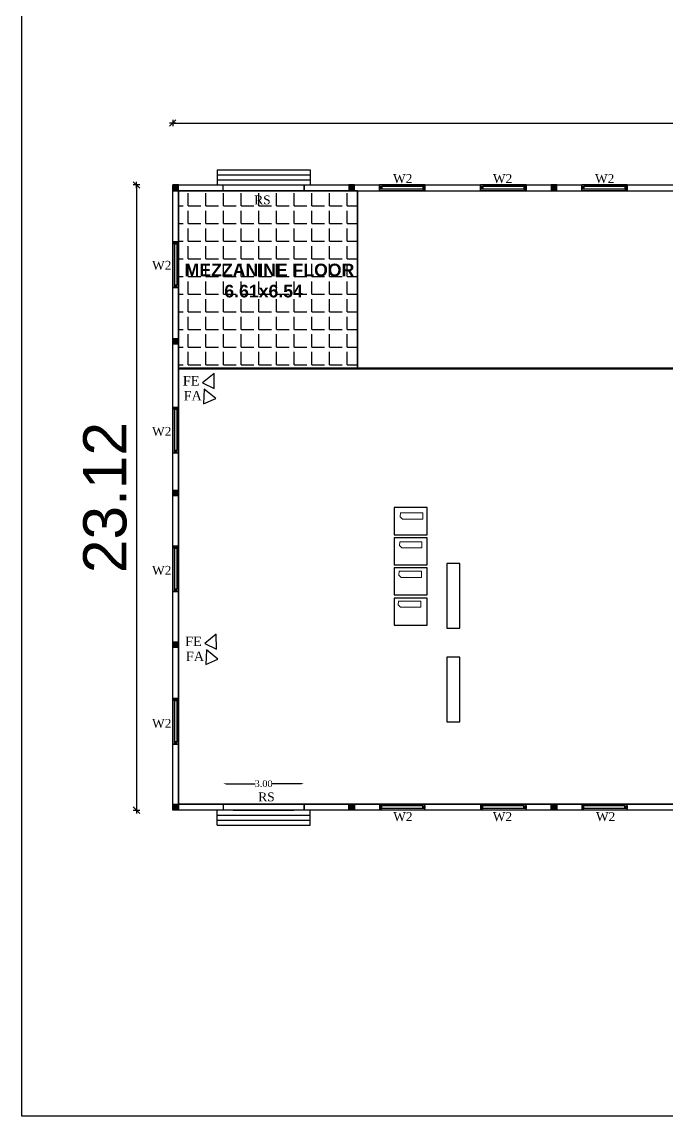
# Model space of a CAD drawing. Header units: metres. Extents: x 1422408 to 2565053, y 3723 to 80428.
# Drawn here: x 2267801.57 to 2267825.42, y 4169.5 to 4209.97 of the extents above; entities that cross this region are included whole.
import ezdxf

# ---------------------------------------------------------------- set-up
doc = ezdxf.new("R2010")
doc.units = ezdxf.units.M
doc.header["$LTSCALE"] = 3.5
doc.header["$MEASUREMENT"] = 0
doc.layers.get('0').update_dxf_attribs({"linetype": 'CONTINUOUS'})
doc.layers.get('DEFPOINTS').update_dxf_attribs({"linetype": 'CONTINUOUS'})
for name, color, linetype in [('BLK_3_FLR_0_URINAL', 235, 'CONTINUOUS'), ('BLK_4_FLR_0_AC_ROOM_1', 117, 'CONTINUOUS'), ('BLK_4_FLR_0_EXIT_WIDTH_DOOR', 2, 'CONTINUOUS'), ('BLK_4_FLR_0_WATER_CLOSET', 213, 'CONTINUOUS'), ('BLK_4_FLR_1_BLT_UP_AREA_MEZ_1', 1, 'CONTINUOUS'), ('WORKSHOP_AREA', 10, 'CONTINUOUS')]:
    doc.layers.add(name, color=color, linetype=linetype)
doc.layers.add('BLK_4_FLR_0_BLT_UP_AREA', color=1, linetype='CONTINUOUS', plot=False)
doc.layers.add('BLK_4_FLR_0_WASH', color=243, linetype='CONTINUOUS', lineweight=5)
doc.styles.add('ANAND', font='times.ttf')
doc.styles.add('SIKKIM-ARE', font='arialbd.ttf')
doc.styles.add('style1', font='arial.ttf', dxfattribs={"height": 0.28})
doc.styles.add('style1jaya', font='times.ttf')
doc.dimstyles.new('STANDARD$0', dxfattribs={"dimtxt": 0.25, "dimasz": 0.1, "dimexe": 2, "dimexo": 2, "dimgap": 0, "dimtad": 0, "dimzin": 0, "dimdsep": 46, "dimtxsty": 'ANAND', "dimcen": 0.0625, "dimdle": 2.5, "dimse1": 1, "dimse2": 1, "dimclrd": 2, "dimclre": 9, "dimadec": 0, "dimazin": 0, "dimtfac": 1, "dimtix": 1, "dimtofl": 0, "dimtmove": 2, "dimatfit": 3, "dimldrblk": 'OBLIQUE', "dimfxl": 0, "dimtolj": 1, "dimtzin": 0, "dimarcsym": 0})

# ---------------------------------------------------------------- blocks, each defined once
blk = doc.blocks.new('ER')
for p, q in [((-3, -3), (3, 3)), ((-3, 0), (3, 0)), ((0, -3), (0, 3))]:
    blk.add_line(p, q)
blk = doc.blocks.new('*D591')
at = {"layer": 'BLK_4_FLR_0_EXIT_WIDTH_DOOR', "color": 2, "linetype": 'Continuous', "lineweight": -2, "ltscale": 400}
for p, q in [((2267809.108, 4181.798), (2267810.199, 4181.798)), ((2267811.907, 4181.798), (2267810.817, 4181.798))]:
    blk.add_line(p, q, dxfattribs=at)
at = {"layer": 'BLK_4_FLR_0_EXIT_WIDTH_DOOR', "color": 2, "ltscale": 400}
for points in [[(2267809.108, 4181.814), (2267809.108, 4181.781), (2267809.008, 4181.798)], [(2267811.907, 4181.814), (2267811.907, 4181.781), (2267812.007, 4181.798)]]:
    blk.add_solid(points, dxfattribs=at)
at = {"layer": 'DEFPOINTS', "color": 0, "ltscale": 400}
for p in [(2267812.007, 4181.798), (2267809.008, 4181.035), (2267812.007, 4181.035)]:
    blk.add_point(p, dxfattribs=at)
at = {"layer": 'BLK_4_FLR_0_EXIT_WIDTH_DOOR', "color": 0, "ltscale": 400, "insert": (2267810.508, 4181.798), "char_height": 0.25, "attachment_point": 5, "style": 'ANAND'}
blk.add_mtext('\\A1;3.00', dxfattribs=at)
blk = doc.blocks.new('_Oblique')
at = {"color": 0, "linetype": 'ByBlock', "lineweight": -2}
blk.add_line((-0.5, -0.5), (0.5, 0.5), dxfattribs=at)

msp = doc.modelspace()

# ---------------------------------------------------------------- hatches: boundary and pattern name
at = {"ltscale": 0.5}
h = msp.add_hatch(color=256, dxfattribs=at)
h.dxf.hatch_style = 1
h.paths.add_polyline_path([(2267807.36149, 4203.94147), (2267807.14655, 4203.94147), (2267807.14655, 4203.72653), (2267807.36149, 4203.72653)])
h = msp.add_hatch(color=256, dxfattribs=at)
h.dxf.hatch_style = 1
h.paths.add_polyline_path([(2267813.86882, 4203.94147), (2267813.65388, 4203.94147), (2267813.65388, 4203.72653), (2267813.86882, 4203.72653)])
h = msp.add_hatch(color=256, dxfattribs=at)
h.dxf.hatch_style = 1
h.paths.add_polyline_path([(2267821.3449, 4203.94162), (2267821.12996, 4203.94162), (2267821.12996, 4203.72669), (2267821.3449, 4203.72669)])
h = msp.add_hatch(color=256, dxfattribs=at)
h.dxf.hatch_style = 1
h.paths.add_polyline_path([(2267807.14655, 4198.26377), (2267807.36149, 4198.26377), (2267807.36149, 4198.04883), (2267807.14655, 4198.04883)])
h = msp.add_hatch(color=256, dxfattribs=at)
h.dxf.hatch_style = 1
h.paths.add_polyline_path([(2267807.14655, 4192.65671), (2267807.36149, 4192.65671), (2267807.36149, 4192.44177), (2267807.14655, 4192.44177)])
h = msp.add_hatch(color=256, dxfattribs=at)
h.dxf.hatch_style = 1
h.paths.add_polyline_path([(2267807.14655, 4187.04965), (2267807.36149, 4187.04965), (2267807.36149, 4186.83471), (2267807.14655, 4186.83471)])
h = msp.add_hatch(color=256, dxfattribs=at)
h.dxf.hatch_style = 1
h.paths.add_polyline_path([(2267807.36149, 4180.82044), (2267807.14655, 4180.82044), (2267807.14655, 4181.03537), (2267807.36149, 4181.03537)])
h = msp.add_hatch(color=256, dxfattribs=at)
h.dxf.hatch_style = 1
h.paths.add_polyline_path([(2267813.86882, 4180.82044), (2267813.65388, 4180.82044), (2267813.65388, 4181.03537), (2267813.86882, 4181.03537)])
h = msp.add_hatch(color=256, dxfattribs=at)
h.dxf.hatch_style = 1
h.paths.add_polyline_path([(2267821.3449, 4180.82028), (2267821.12996, 4180.82028), (2267821.12996, 4181.03522), (2267821.3449, 4181.03522)])

# ---------------------------------------------------------------- linework, layer by layer
at = {"ltscale": 0.05}
for p, q in [((2267807.18655, 4206.23138), (2267857.71421, 4206.23138)), ((2267805.80748, 4203.90147), (2267805.80748, 4180.86044))]:
    msp.add_line(p, q, dxfattribs=at)
for p, q in [((2267808.79305, 4204.50227), (2267808.79305, 4203.94156)), ((2267808.79305, 4204.50227), (2267812.22232, 4204.50227)), ((2267812.22232, 4204.50227), (2267812.22232, 4203.94156)), ((2267808.79305, 4204.31537), (2267812.22232, 4204.31537)), ((2267808.79305, 4204.12846), (2267812.22232, 4204.12846)), ((2267807.14655, 4180.82044), (2267807.14655, 4203.94147)), ((2267807.14655, 4203.94147), (2267830.12931, 4203.94147)), ((2267807.36149, 4203.72653), (2267857.54161, 4203.72653)), ((2267807.36149, 4181.03537), (2267807.36149, 4203.72653)), ((2267809.00799, 4203.72653), (2267809.00799, 4203.94147)), ((2267812.00738, 4203.72653), (2267812.00738, 4203.94147)), ((2267813.97162, 4203.72653), (2267813.97162, 4197.18496)), ((2267814.78931, 4203.72653), (2267814.78931, 4203.94147)), ((2267816.3879, 4203.88057), (2267814.87283, 4203.88057)), ((2267816.3879, 4203.78743), (2267814.87283, 4203.78743)), ((2267816.46931, 4203.94147), (2267816.46931, 4203.72653)), ((2267818.52735, 4203.72653), (2267818.52735, 4203.94147)), ((2267820.12594, 4203.88057), (2267818.61088, 4203.88057)), ((2267820.12594, 4203.78743), (2267818.61088, 4203.78743)), ((2267820.20735, 4203.94147), (2267820.20735, 4203.72653)), ((2267822.26539, 4203.72653), (2267822.26539, 4203.94147)), ((2267823.86398, 4203.88057), (2267822.34892, 4203.88057)), ((2267823.86398, 4203.78743), (2267822.34892, 4203.78743)), ((2267823.94539, 4203.94147), (2267823.94539, 4203.72653)), ((2267807.36149, 4201.83616), (2267807.14655, 4201.83616)), ((2267807.20745, 4201.75264), (2267807.20745, 4200.23757)), ((2267807.30059, 4201.75264), (2267807.30059, 4200.23757)), ((2267807.14655, 4200.15616), (2267807.36149, 4200.15616)), ((2267807.36149, 4197.18496), (2267857.54161, 4197.18496)), ((2267807.36149, 4197.14758), (2267857.54161, 4197.14758)), ((2267807.36149, 4195.71794), (2267807.14655, 4195.71794)), ((2267807.20745, 4195.63442), (2267807.20745, 4194.11935)), ((2267807.30059, 4195.63442), (2267807.30059, 4194.11935)), ((2267807.14655, 4194.03794), (2267807.36149, 4194.03794)), ((2267807.36149, 4190.58668), (2267807.14655, 4190.58668)), ((2267807.20745, 4190.50315), (2267807.20745, 4188.98808)), ((2267807.30059, 4190.50315), (2267807.30059, 4188.98808)), ((2267807.14655, 4188.90668), (2267807.36149, 4188.90668)), ((2267807.36149, 4184.94425), (2267807.14655, 4184.94425)), ((2267807.20745, 4184.86073), (2267807.20745, 4183.34566)), ((2267807.30059, 4184.86073), (2267807.30059, 4183.34566)), ((2267807.14655, 4183.26425), (2267807.36149, 4183.26425)), ((2267857.54161, 4181.03537), (2267807.36149, 4181.03537)), ((2267809.00799, 4181.03537), (2267809.00799, 4180.82044)), ((2267812.00738, 4181.03537), (2267812.00738, 4180.82044)), ((2267814.78931, 4181.03537), (2267814.78931, 4180.82044)), ((2267816.46931, 4180.82044), (2267816.46931, 4181.03537)), ((2267818.52735, 4181.03537), (2267818.52735, 4180.82044)), ((2267820.20735, 4180.82044), (2267820.20735, 4181.03537)), ((2267822.26539, 4181.03537), (2267822.26539, 4180.82044)), ((2267823.94539, 4180.82044), (2267823.94539, 4181.03537)), ((2267830.12931, 4180.82044), (2267807.14655, 4180.82044)), ((2267808.79305, 4180.25964), (2267808.79305, 4180.82034)), ((2267808.79305, 4180.63344), (2267812.22232, 4180.63344)), ((2267812.22232, 4180.25964), (2267812.22232, 4180.82034)), ((2267816.3879, 4180.97447), (2267814.87283, 4180.97447)), ((2267816.3879, 4180.88133), (2267814.87283, 4180.88133)), ((2267820.12594, 4180.97447), (2267818.61088, 4180.97447)), ((2267820.12594, 4180.88133), (2267818.61088, 4180.88133)), ((2267823.86398, 4180.97447), (2267822.34892, 4180.97447)), ((2267823.86398, 4180.88133), (2267822.34892, 4180.88133)), ((2267808.79305, 4180.44654), (2267812.22232, 4180.44654)), ((2267808.79305, 4180.25964), (2267812.22232, 4180.25964))]:
    msp.add_line(p, q)
at = {"ltscale": 0.5}
for p, q in [((2267809.00799, 4203.72653), (2267809.00799, 4203.94147)), ((2267809.38627, 4203.94147), (2267811.6291, 4203.94147)), ((2267811.6291, 4203.72653), (2267809.38627, 4203.72653)), ((2267812.00738, 4203.94147), (2267812.00738, 4203.72653)), ((2267809.00799, 4181.03537), (2267809.00799, 4180.82044)), ((2267811.6291, 4181.03537), (2267809.38627, 4181.03537)), ((2267812.00738, 4180.82044), (2267812.00738, 4181.03537)), ((2267809.38627, 4180.82044), (2267811.6291, 4180.82044))]:
    msp.add_line(p, q, dxfattribs=at)
at = {"linetype": 'Continuous'}
for p, q in [((2267807.71539, 4203.16597), (2267807.71539, 4203.6407)), ((2267808.36815, 4203.16597), (2267808.36815, 4203.6407)), ((2267809.02091, 4203.16597), (2267809.02091, 4203.6407)), ((2267809.67366, 4203.16597), (2267809.67366, 4203.6407)), ((2267810.32642, 4203.16597), (2267810.32642, 4203.6407)), ((2267810.97917, 4203.16597), (2267810.97917, 4203.6407)), ((2267811.63193, 4203.16597), (2267811.63193, 4203.6407)), ((2267812.28468, 4203.16597), (2267812.28468, 4203.6407)), ((2267812.93744, 4203.16597), (2267812.93744, 4203.6407)), ((2267813.59019, 4203.16597), (2267813.59019, 4203.6407)), ((2267807.36149, 4203.16597), (2267807.53737, 4203.16597)), ((2267807.71539, 4203.16597), (2267808.19013, 4203.16597)), ((2267807.71539, 4202.51322), (2267807.71539, 4202.98795)), ((2267808.36815, 4203.16597), (2267808.84288, 4203.16597)), ((2267808.36815, 4202.51322), (2267808.36815, 4202.98795)), ((2267809.02091, 4203.16597), (2267809.49564, 4203.16597)), ((2267809.02091, 4202.51322), (2267809.02091, 4202.98795)), ((2267809.67366, 4203.16597), (2267810.14839, 4203.16597)), ((2267809.67366, 4202.51322), (2267809.67366, 4202.98795)), ((2267810.32642, 4203.16597), (2267810.80115, 4203.16597)), ((2267810.32642, 4202.51322), (2267810.32642, 4202.98795)), ((2267810.97917, 4203.16597), (2267811.4539, 4203.16597)), ((2267810.97917, 4202.51322), (2267810.97917, 4202.98795)), ((2267811.63193, 4203.16597), (2267812.10666, 4203.16597)), ((2267811.63193, 4202.51322), (2267811.63193, 4202.98795)), ((2267812.28468, 4203.16597), (2267812.75941, 4203.16597)), ((2267812.28468, 4202.51322), (2267812.28468, 4202.98795)), ((2267812.93744, 4203.16597), (2267813.41217, 4203.16597)), ((2267812.93744, 4202.51322), (2267812.93744, 4202.98795)), ((2267813.59019, 4203.16597), (2267813.97162, 4203.16597)), ((2267813.59019, 4202.51322), (2267813.59019, 4202.98795)), ((2267807.36149, 4202.51322), (2267807.53737, 4202.51322)), ((2267807.71539, 4202.51322), (2267808.19013, 4202.51322)), ((2267808.36815, 4202.51322), (2267808.84288, 4202.51322)), ((2267809.02091, 4202.51322), (2267809.49564, 4202.51322)), ((2267809.67366, 4202.51322), (2267810.14839, 4202.51322)), ((2267810.32642, 4202.51322), (2267810.80115, 4202.51322)), ((2267810.97917, 4202.51322), (2267811.4539, 4202.51322)), ((2267811.63193, 4202.51322), (2267812.10666, 4202.51322)), ((2267812.28468, 4202.51322), (2267812.75941, 4202.51322)), ((2267812.93744, 4202.51322), (2267813.41217, 4202.51322)), ((2267813.59019, 4202.51322), (2267813.97162, 4202.51322)), ((2267807.71539, 4201.86046), (2267807.71539, 4202.33519)), ((2267808.36815, 4201.86046), (2267808.36815, 4202.33519)), ((2267809.02091, 4201.86046), (2267809.02091, 4202.33519)), ((2267809.67366, 4201.86046), (2267809.67366, 4202.33519)), ((2267810.32642, 4201.86046), (2267810.32642, 4202.33519)), ((2267810.97917, 4201.86046), (2267810.97917, 4202.33519)), ((2267811.63193, 4201.86046), (2267811.63193, 4202.33519)), ((2267812.28468, 4201.86046), (2267812.28468, 4202.33519)), ((2267812.93744, 4201.86046), (2267812.93744, 4202.33519)), ((2267813.59019, 4201.86046), (2267813.59019, 4202.33519)), ((2267807.36149, 4201.86046), (2267807.53737, 4201.86046)), ((2267807.71539, 4201.86046), (2267808.19013, 4201.86046)), ((2267807.71539, 4201.20771), (2267807.71539, 4201.68244)), ((2267808.36815, 4201.86046), (2267808.84288, 4201.86046)), ((2267808.36815, 4201.20771), (2267808.36815, 4201.68244)), ((2267809.02091, 4201.86046), (2267809.49564, 4201.86046)), ((2267809.02091, 4201.20771), (2267809.02091, 4201.68244)), ((2267809.67366, 4201.86046), (2267810.14839, 4201.86046)), ((2267809.67366, 4201.20771), (2267809.67366, 4201.68244)), ((2267810.32642, 4201.86046), (2267810.80115, 4201.86046)), ((2267810.32642, 4201.20771), (2267810.32642, 4201.68244)), ((2267810.97917, 4201.86046), (2267811.4539, 4201.86046)), ((2267810.97917, 4201.20771), (2267810.97917, 4201.68244)), ((2267811.63193, 4201.86046), (2267812.10666, 4201.86046)), ((2267811.63193, 4201.20771), (2267811.63193, 4201.68244)), ((2267812.28468, 4201.86046), (2267812.75941, 4201.86046)), ((2267812.28468, 4201.20771), (2267812.28468, 4201.68244)), ((2267812.93744, 4201.86046), (2267813.41217, 4201.86046)), ((2267812.93744, 4201.20771), (2267812.93744, 4201.68244)), ((2267813.59019, 4201.86046), (2267813.97162, 4201.86046)), ((2267813.59019, 4201.20771), (2267813.59019, 4201.68244)), ((2267807.36149, 4201.20771), (2267807.53737, 4201.20771)), ((2267807.71539, 4201.20771), (2267808.19013, 4201.20771)), ((2267807.71539, 4200.55495), (2267807.71539, 4201.02968)), ((2267808.36815, 4201.20771), (2267808.84288, 4201.20771)), ((2267808.36815, 4200.55495), (2267808.36815, 4201.02968)), ((2267809.02091, 4201.20771), (2267809.49564, 4201.20771)), ((2267809.02091, 4200.55495), (2267809.02091, 4201.02968)), ((2267809.67366, 4201.20771), (2267810.14839, 4201.20771)), ((2267809.67366, 4200.55495), (2267809.67366, 4201.02968)), ((2267810.32642, 4201.20771), (2267810.80115, 4201.20771)), ((2267810.32642, 4200.55495), (2267810.32642, 4201.02968)), ((2267810.97917, 4201.20771), (2267811.4539, 4201.20771)), ((2267810.97917, 4200.55495), (2267810.97917, 4201.02968)), ((2267811.63193, 4201.20771), (2267812.10666, 4201.20771)), ((2267811.63193, 4200.55495), (2267811.63193, 4201.02968)), ((2267812.28468, 4201.20771), (2267812.75941, 4201.20771)), ((2267812.28468, 4200.55495), (2267812.28468, 4201.02968)), ((2267812.93744, 4201.20771), (2267813.41217, 4201.20771)), ((2267812.93744, 4200.55495), (2267812.93744, 4201.02968)), ((2267813.59019, 4201.20771), (2267813.97162, 4201.20771)), ((2267813.59019, 4200.55495), (2267813.59019, 4201.02968)), ((2267807.36149, 4200.55495), (2267807.53737, 4200.55495)), ((2267807.71539, 4200.55495), (2267808.19013, 4200.55495)), ((2267808.36815, 4200.55495), (2267808.84288, 4200.55495)), ((2267809.02091, 4200.55495), (2267809.49564, 4200.55495)), ((2267809.67366, 4200.55495), (2267810.14839, 4200.55495)), ((2267810.32642, 4200.55495), (2267810.80115, 4200.55495)), ((2267810.97917, 4200.55495), (2267811.4539, 4200.55495)), ((2267811.63193, 4200.55495), (2267812.10666, 4200.55495)), ((2267812.28468, 4200.55495), (2267812.75941, 4200.55495)), ((2267812.93744, 4200.55495), (2267813.41217, 4200.55495)), ((2267813.59019, 4200.55495), (2267813.97162, 4200.55495)), ((2267807.71539, 4199.9022), (2267807.71539, 4200.37693)), ((2267808.36815, 4199.9022), (2267808.36815, 4200.37693)), ((2267809.02091, 4199.9022), (2267809.02091, 4200.37693)), ((2267809.67366, 4199.9022), (2267809.67366, 4200.37693)), ((2267810.32642, 4199.9022), (2267810.32642, 4200.37693)), ((2267810.97917, 4199.9022), (2267810.97917, 4200.37693)), ((2267811.63193, 4199.9022), (2267811.63193, 4200.37693)), ((2267812.28468, 4199.9022), (2267812.28468, 4200.37693)), ((2267812.93744, 4199.9022), (2267812.93744, 4200.37693)), ((2267813.59019, 4199.9022), (2267813.59019, 4200.37693)), ((2267807.36149, 4199.9022), (2267807.53737, 4199.9022)), ((2267807.71539, 4199.9022), (2267808.19013, 4199.9022)), ((2267807.71539, 4199.24944), (2267807.71539, 4199.72417)), ((2267808.36815, 4199.9022), (2267808.84288, 4199.9022)), ((2267808.36815, 4199.24944), (2267808.36815, 4199.72417)), ((2267809.02091, 4199.9022), (2267809.49564, 4199.9022)), ((2267809.02091, 4199.24944), (2267809.02091, 4199.72417)), ((2267809.67366, 4199.9022), (2267810.14839, 4199.9022)), ((2267809.67366, 4199.24944), (2267809.67366, 4199.72417)), ((2267810.32642, 4199.9022), (2267810.80115, 4199.9022)), ((2267810.32642, 4199.24944), (2267810.32642, 4199.72417)), ((2267810.97917, 4199.9022), (2267811.4539, 4199.9022)), ((2267810.97917, 4199.24944), (2267810.97917, 4199.72417)), ((2267811.63193, 4199.9022), (2267812.10666, 4199.9022)), ((2267811.63193, 4199.24944), (2267811.63193, 4199.72417)), ((2267812.28468, 4199.9022), (2267812.75941, 4199.9022)), ((2267812.28468, 4199.24944), (2267812.28468, 4199.72417)), ((2267812.93744, 4199.9022), (2267813.41217, 4199.9022)), ((2267812.93744, 4199.24944), (2267812.93744, 4199.72417)), ((2267813.59019, 4199.9022), (2267813.97162, 4199.9022)), ((2267813.59019, 4199.24944), (2267813.59019, 4199.72417)), ((2267807.36149, 4199.24944), (2267807.53737, 4199.24944)), ((2267807.71539, 4199.24944), (2267808.19013, 4199.24944)), ((2267808.36815, 4199.24944), (2267808.84288, 4199.24944)), ((2267809.02091, 4199.24944), (2267809.49564, 4199.24944)), ((2267809.67366, 4199.24944), (2267810.14839, 4199.24944)), ((2267810.32642, 4199.24944), (2267810.80115, 4199.24944)), ((2267810.97917, 4199.24944), (2267811.4539, 4199.24944)), ((2267811.63193, 4199.24944), (2267812.10666, 4199.24944)), ((2267812.28468, 4199.24944), (2267812.75941, 4199.24944)), ((2267812.93744, 4199.24944), (2267813.41217, 4199.24944)), ((2267813.59019, 4199.24944), (2267813.97162, 4199.24944)), ((2267807.71539, 4198.59669), (2267807.71539, 4199.07142)), ((2267808.36815, 4198.59669), (2267808.36815, 4199.07142)), ((2267809.02091, 4198.59669), (2267809.02091, 4199.07142)), ((2267809.67366, 4198.59669), (2267809.67366, 4199.07142)), ((2267810.32642, 4198.59669), (2267810.32642, 4199.07142)), ((2267810.97917, 4198.59669), (2267810.97917, 4199.07142)), ((2267811.63193, 4198.59669), (2267811.63193, 4199.07142)), ((2267812.28468, 4198.59669), (2267812.28468, 4199.07142)), ((2267812.93744, 4198.59669), (2267812.93744, 4199.07142)), ((2267813.59019, 4198.59669), (2267813.59019, 4199.07142)), ((2267807.36149, 4198.59669), (2267807.53737, 4198.59669)), ((2267807.71539, 4198.59669), (2267808.19013, 4198.59669)), ((2267807.71539, 4197.94393), (2267807.71539, 4198.41866)), ((2267808.36815, 4198.59669), (2267808.84288, 4198.59669)), ((2267808.36815, 4197.94393), (2267808.36815, 4198.41866)), ((2267809.02091, 4198.59669), (2267809.49564, 4198.59669)), ((2267809.02091, 4197.94393), (2267809.02091, 4198.41866)), ((2267809.67366, 4198.59669), (2267810.14839, 4198.59669)), ((2267809.67366, 4197.94393), (2267809.67366, 4198.41866)), ((2267810.32642, 4198.59669), (2267810.80115, 4198.59669)), ((2267810.32642, 4197.94393), (2267810.32642, 4198.41866)), ((2267810.97917, 4198.59669), (2267811.4539, 4198.59669)), ((2267810.97917, 4197.94393), (2267810.97917, 4198.41866)), ((2267811.63193, 4198.59669), (2267812.10666, 4198.59669)), ((2267811.63193, 4197.94393), (2267811.63193, 4198.41866)), ((2267812.28468, 4198.59669), (2267812.75941, 4198.59669)), ((2267812.28468, 4197.94393), (2267812.28468, 4198.41866)), ((2267812.93744, 4198.59669), (2267813.41217, 4198.59669)), ((2267812.93744, 4197.94393), (2267812.93744, 4198.41866)), ((2267813.59019, 4198.59669), (2267813.97162, 4198.59669)), ((2267813.59019, 4197.94393), (2267813.59019, 4198.41866)), ((2267807.36149, 4197.94393), (2267807.53737, 4197.94393)), ((2267807.71539, 4197.94393), (2267808.19013, 4197.94393)), ((2267807.71539, 4197.29117), (2267807.71539, 4197.76591)), ((2267808.36815, 4197.94393), (2267808.84288, 4197.94393)), ((2267808.36815, 4197.29117), (2267808.36815, 4197.76591)), ((2267809.02091, 4197.94393), (2267809.49564, 4197.94393)), ((2267809.02091, 4197.29117), (2267809.02091, 4197.76591)), ((2267809.67366, 4197.94393), (2267810.14839, 4197.94393)), ((2267809.67366, 4197.29117), (2267809.67366, 4197.76591)), ((2267810.32642, 4197.94393), (2267810.80115, 4197.94393)), ((2267810.32642, 4197.29117), (2267810.32642, 4197.76591)), ((2267810.97917, 4197.94393), (2267811.4539, 4197.94393)), ((2267810.97917, 4197.29117), (2267810.97917, 4197.76591)), ((2267811.63193, 4197.94393), (2267812.10666, 4197.94393)), ((2267811.63193, 4197.29117), (2267811.63193, 4197.76591)), ((2267812.28468, 4197.94393), (2267812.75941, 4197.94393)), ((2267812.28468, 4197.29117), (2267812.28468, 4197.76591)), ((2267812.93744, 4197.94393), (2267813.41217, 4197.94393)), ((2267812.93744, 4197.29117), (2267812.93744, 4197.76591)), ((2267813.59019, 4197.94393), (2267813.97162, 4197.94393)), ((2267813.59019, 4197.29117), (2267813.59019, 4197.76591)), ((2267807.36149, 4197.29117), (2267807.53737, 4197.29117)), ((2267807.71539, 4197.29117), (2267808.19013, 4197.29117)), ((2267808.36815, 4197.29117), (2267808.84288, 4197.29117)), ((2267809.02091, 4197.29117), (2267809.49564, 4197.29117)), ((2267809.67366, 4197.29117), (2267810.14839, 4197.29117)), ((2267810.32642, 4197.29117), (2267810.80115, 4197.29117)), ((2267810.97917, 4197.29117), (2267811.4539, 4197.29117)), ((2267811.63193, 4197.29117), (2267812.10666, 4197.29117)), ((2267812.28468, 4197.29117), (2267812.75941, 4197.29117)), ((2267812.93744, 4197.29117), (2267813.41217, 4197.29117)), ((2267813.59019, 4197.29117), (2267813.97162, 4197.29117))]:
    msp.add_line(p, q, dxfattribs=at)
at = {"color": 1, "ltscale": 0.05}
msp.add_lwpolyline([(2267801.57287, 4251.19736), (2267893.03678, 4251.19736), (2267893.03678, 4169.5037), (2267801.57287, 4169.5037)], close=True, dxfattribs=at)
at = {"ltscale": 0.5}
for points in [[(2267807.36149, 4203.94147), (2267807.14655, 4203.94147), (2267807.14655, 4203.72653), (2267807.36149, 4203.72653)], [(2267813.86882, 4203.94147), (2267813.65388, 4203.94147), (2267813.65388, 4203.72653), (2267813.86882, 4203.72653)], [(2267821.3449, 4203.94162), (2267821.12996, 4203.94162), (2267821.12996, 4203.72669), (2267821.3449, 4203.72669)], [(2267807.14655, 4198.26377), (2267807.36149, 4198.26377), (2267807.36149, 4198.04883), (2267807.14655, 4198.04883)], [(2267807.14655, 4192.65671), (2267807.36149, 4192.65671), (2267807.36149, 4192.44177), (2267807.14655, 4192.44177)], [(2267807.14655, 4187.04965), (2267807.36149, 4187.04965), (2267807.36149, 4186.83471), (2267807.14655, 4186.83471)], [(2267807.36149, 4180.82044), (2267807.14655, 4180.82044), (2267807.14655, 4181.03537), (2267807.36149, 4181.03537)], [(2267813.86882, 4180.82044), (2267813.65388, 4180.82044), (2267813.65388, 4181.03537), (2267813.86882, 4181.03537)], [(2267821.3449, 4180.82028), (2267821.12996, 4180.82028), (2267821.12996, 4181.03522), (2267821.3449, 4181.03522)]]:
    msp.add_lwpolyline(points, close=True, dxfattribs=at)
at = {"ltscale": 250}
for points in [[(2267816.47143, 4203.94147), (2267814.78931, 4203.94147)], [(2267816.47143, 4203.72653), (2267814.78931, 4203.72653)], [(2267820.20947, 4203.94147), (2267818.52735, 4203.94147)], [(2267820.20947, 4203.72653), (2267818.52735, 4203.72653)], [(2267823.94751, 4203.94147), (2267822.26539, 4203.94147)], [(2267823.94751, 4203.72653), (2267822.26539, 4203.72653)], [(2267807.14655, 4201.83616), (2267807.14655, 4200.15405)], [(2267807.36149, 4201.83616), (2267807.36149, 4200.15405)], [(2267807.14655, 4195.71794), (2267807.14655, 4194.03583)], [(2267807.36149, 4195.71794), (2267807.36149, 4194.03583)], [(2267807.14655, 4190.58668), (2267807.14655, 4188.90456)], [(2267807.36149, 4190.58668), (2267807.36149, 4188.90456)], [(2267807.14655, 4184.94425), (2267807.14655, 4183.26213)], [(2267807.36149, 4184.94425), (2267807.36149, 4183.26213)], [(2267816.47143, 4181.03537), (2267814.78931, 4181.03537)], [(2267820.20947, 4181.03537), (2267818.52735, 4181.03537)], [(2267823.94751, 4181.03537), (2267822.26539, 4181.03537)], [(2267816.47143, 4180.82044), (2267814.78931, 4180.82044)], [(2267820.20947, 4180.82044), (2267818.52735, 4180.82044)], [(2267823.94751, 4180.82044), (2267822.26539, 4180.82044)]]:
    msp.add_lwpolyline(points, dxfattribs=at)
for points in [[(2267814.78931, 4203.88057), (2267814.82717, 4203.88057), (2267814.82717, 4203.78743), (2267814.78931, 4203.78743)], [(2267814.82717, 4203.78743), (2267814.82717, 4203.88057), (2267814.87283, 4203.88057), (2267814.87283, 4203.78743)], [(2267816.43213, 4203.78743), (2267816.43213, 4203.88057), (2267816.3879, 4203.88057), (2267816.3879, 4203.78743)], [(2267816.46931, 4203.88057), (2267816.43213, 4203.88057), (2267816.43213, 4203.78743), (2267816.46931, 4203.78743)], [(2267818.52735, 4203.88057), (2267818.56521, 4203.88057), (2267818.56521, 4203.78743), (2267818.52735, 4203.78743)], [(2267818.56521, 4203.78743), (2267818.56521, 4203.88057), (2267818.61088, 4203.88057), (2267818.61088, 4203.78743)], [(2267820.17017, 4203.78743), (2267820.17017, 4203.88057), (2267820.12594, 4203.88057), (2267820.12594, 4203.78743)], [(2267820.20735, 4203.88057), (2267820.17017, 4203.88057), (2267820.17017, 4203.78743), (2267820.20735, 4203.78743)], [(2267822.26539, 4203.88057), (2267822.30325, 4203.88057), (2267822.30325, 4203.78743), (2267822.26539, 4203.78743)], [(2267822.30325, 4203.78743), (2267822.30325, 4203.88057), (2267822.34892, 4203.88057), (2267822.34892, 4203.78743)], [(2267823.90821, 4203.78743), (2267823.90821, 4203.88057), (2267823.86398, 4203.88057), (2267823.86398, 4203.78743)], [(2267823.94539, 4203.88057), (2267823.90821, 4203.88057), (2267823.90821, 4203.78743), (2267823.94539, 4203.78743)], [(2267807.30059, 4201.83616), (2267807.30059, 4201.79687), (2267807.20745, 4201.79687), (2267807.20745, 4201.83616)], [(2267807.20745, 4201.79687), (2267807.30059, 4201.79687), (2267807.30059, 4201.75264), (2267807.20745, 4201.75264)], [(2267807.20745, 4200.19191), (2267807.30059, 4200.19191), (2267807.30059, 4200.23757), (2267807.20745, 4200.23757)], [(2267807.30059, 4200.15616), (2267807.30059, 4200.19191), (2267807.20745, 4200.19191), (2267807.20745, 4200.15616)], [(2267807.30059, 4195.71794), (2267807.30059, 4195.67865), (2267807.20745, 4195.67865), (2267807.20745, 4195.71794)], [(2267807.20745, 4195.67865), (2267807.30059, 4195.67865), (2267807.30059, 4195.63442), (2267807.20745, 4195.63442)], [(2267807.20745, 4194.07369), (2267807.30059, 4194.07369), (2267807.30059, 4194.11935), (2267807.20745, 4194.11935)], [(2267807.30059, 4194.03794), (2267807.30059, 4194.07369), (2267807.20745, 4194.07369), (2267807.20745, 4194.03794)], [(2267807.30059, 4190.58668), (2267807.30059, 4190.54738), (2267807.20745, 4190.54738), (2267807.20745, 4190.58668)], [(2267807.20745, 4190.54738), (2267807.30059, 4190.54738), (2267807.30059, 4190.50315), (2267807.20745, 4190.50315)], [(2267807.20745, 4188.94242), (2267807.30059, 4188.94242), (2267807.30059, 4188.98808), (2267807.20745, 4188.98808)], [(2267807.30059, 4188.90668), (2267807.30059, 4188.94242), (2267807.20745, 4188.94242), (2267807.20745, 4188.90668)], [(2267807.30059, 4184.94425), (2267807.30059, 4184.90495), (2267807.20745, 4184.90495), (2267807.20745, 4184.94425)], [(2267807.20745, 4184.90495), (2267807.30059, 4184.90495), (2267807.30059, 4184.86073), (2267807.20745, 4184.86073)], [(2267807.20745, 4183.3), (2267807.30059, 4183.3), (2267807.30059, 4183.34566), (2267807.20745, 4183.34566)], [(2267807.30059, 4183.26425), (2267807.30059, 4183.3), (2267807.20745, 4183.3), (2267807.20745, 4183.26425)], [(2267814.78931, 4180.88133), (2267814.82717, 4180.88133), (2267814.82717, 4180.97447), (2267814.78931, 4180.97447)], [(2267814.82717, 4180.97447), (2267814.82717, 4180.88133), (2267814.87283, 4180.88133), (2267814.87283, 4180.97447)], [(2267816.43213, 4180.97447), (2267816.43213, 4180.88133), (2267816.3879, 4180.88133), (2267816.3879, 4180.97447)], [(2267816.46931, 4180.88133), (2267816.43213, 4180.88133), (2267816.43213, 4180.97447), (2267816.46931, 4180.97447)], [(2267818.52735, 4180.88133), (2267818.56521, 4180.88133), (2267818.56521, 4180.97447), (2267818.52735, 4180.97447)], [(2267818.56521, 4180.97447), (2267818.56521, 4180.88133), (2267818.61088, 4180.88133), (2267818.61088, 4180.97447)], [(2267820.17017, 4180.97447), (2267820.17017, 4180.88133), (2267820.12594, 4180.88133), (2267820.12594, 4180.97447)], [(2267820.20735, 4180.88133), (2267820.17017, 4180.88133), (2267820.17017, 4180.97447), (2267820.20735, 4180.97447)], [(2267822.26539, 4180.88133), (2267822.30325, 4180.88133), (2267822.30325, 4180.97447), (2267822.26539, 4180.97447)], [(2267822.30325, 4180.97447), (2267822.30325, 4180.88133), (2267822.34892, 4180.88133), (2267822.34892, 4180.97447)], [(2267823.90821, 4180.97447), (2267823.90821, 4180.88133), (2267823.86398, 4180.88133), (2267823.86398, 4180.97447)], [(2267823.94539, 4180.88133), (2267823.90821, 4180.88133), (2267823.90821, 4180.97447), (2267823.94539, 4180.97447)]]:
    msp.add_lwpolyline(points, close=True)
at = {"const_width": 0.00239}
for points in [[(2267816.3879, 4203.834), (2267814.87283, 4203.834)], [(2267820.12594, 4203.834), (2267818.61088, 4203.834)], [(2267823.86398, 4203.834), (2267822.34892, 4203.834)], [(2267807.25402, 4201.75264), (2267807.25402, 4200.23757)], [(2267807.25402, 4195.63442), (2267807.25402, 4194.11935)], [(2267807.25402, 4190.50315), (2267807.25402, 4188.98808)], [(2267807.25402, 4184.86073), (2267807.25402, 4183.34566)], [(2267816.3879, 4180.9279), (2267814.87283, 4180.9279)], [(2267820.12594, 4180.9279), (2267818.61088, 4180.9279)], [(2267823.86398, 4180.9279), (2267822.34892, 4180.9279)]]:
    msp.add_lwpolyline(points, dxfattribs=at)
at = {"ltscale": 0.05}
for points in [[(2267808.6837, 4196.41211), (2267808.67394, 4196.96568), (2267808.24498, 4196.62752), (2267808.6837, 4196.41211)], [(2267808.73728, 4196.03882), (2267808.30936, 4196.39014), (2267808.2889, 4195.8443), (2267808.73728, 4196.03882)], [(2267808.76706, 4186.77329), (2267808.7573, 4187.32686), (2267808.32834, 4186.9887), (2267808.76706, 4186.77329)], [(2267808.82064, 4186.4), (2267808.39272, 4186.75131), (2267808.37226, 4186.20548), (2267808.82064, 4186.4)]]:
    msp.add_lwpolyline(points, dxfattribs=at)
at = {"layer": 'BLK_3_FLR_0_URINAL'}
for points in [[(2267817.28224, 4187.5509), (2267817.76194, 4187.5509), (2267817.76194, 4189.94561), (2267817.28224, 4189.94561)], [(2267817.28224, 4184.089), (2267817.76194, 4184.089), (2267817.76194, 4186.48371), (2267817.28224, 4186.48371)]]:
    msp.add_lwpolyline(points, close=True, dxfattribs=at)
at = {"layer": 'BLK_4_FLR_0_AC_ROOM_1', "color": 3, "ltscale": 400}
msp.add_lwpolyline([(2267807.36149, 4181.03537), (2267857.53927, 4181.03537), (2267857.53927, 4197.14648), (2267807.36149, 4197.14648)], close=True, dxfattribs=at)
at = {"layer": 'BLK_4_FLR_0_BLT_UP_AREA', "color": 45, "ltscale": 0.05}
msp.add_lwpolyline([(2267807.14655, 4203.94147), (2267857.75655, 4203.94147), (2267857.75655, 4180.82044), (2267807.14655, 4180.82044)], close=True, dxfattribs=at)
at = {"layer": 'BLK_4_FLR_0_WASH', "color": 60}
for points in [[(2267816.3908, 4191.58798), (2267816.3908, 4191.8135), (2267815.56871, 4191.8135), (2267815.55475, 4191.6743), (2267815.64107, 4191.58798), (2267816.3908, 4191.58798)], [(2267816.35963, 4190.51805), (2267816.35963, 4190.74357), (2267815.53753, 4190.74357), (2267815.52358, 4190.60437), (2267815.6099, 4190.51805), (2267816.35963, 4190.51805)], [(2267816.34404, 4189.42932), (2267816.34404, 4189.65484), (2267815.52195, 4189.65484), (2267815.50799, 4189.51564), (2267815.59431, 4189.42932), (2267816.34404, 4189.42932)], [(2267816.31287, 4188.32815), (2267816.31287, 4188.55366), (2267815.49078, 4188.55366), (2267815.47682, 4188.41446), (2267815.56314, 4188.32815), (2267816.31287, 4188.32815)]]:
    msp.add_lwpolyline(points, close=True, dxfattribs=at)
at = {"layer": 'BLK_4_FLR_0_WATER_CLOSET', "color": 2}
for points in [[(2267816.5576, 4191.00864), (2267816.5576, 4192.00864), (2267815.3376, 4192.00864), (2267815.3376, 4191.00864)], [(2267816.5576, 4189.89364), (2267816.5576, 4190.89364), (2267815.3376, 4190.89364), (2267815.3376, 4189.89364)], [(2267816.5576, 4188.77864), (2267816.5576, 4189.77864), (2267815.3376, 4189.77864), (2267815.3376, 4188.77864)], [(2267816.5576, 4187.66364), (2267816.5576, 4188.66364), (2267815.3376, 4188.66364), (2267815.3376, 4187.66364)]]:
    msp.add_lwpolyline(points, close=True, dxfattribs=at)
at = {"layer": 'BLK_4_FLR_1_BLT_UP_AREA_MEZ_1', "color": 45, "ltscale": 400}
msp.add_lwpolyline([(2267807.36149, 4197.18496), (2267813.97162, 4197.18496), (2267813.97162, 4203.72653), (2267807.36149, 4203.72653)], close=True, dxfattribs=at)
at = {"layer": 'WORKSHOP_AREA', "color": 1}
msp.add_lwpolyline([(2267807.36149, 4181.03537), (2267857.53927, 4181.03537), (2267857.53927, 4197.14648), (2267807.36149, 4197.14648)], close=True, dxfattribs=at)

# ---------------------------------------------------------------- block references
at = {"ltscale": 0.05, "xscale": 0.04, "yscale": 0.04, "zscale": 0.04}
for p, rotation in [((2267807.14655, 4206.23138), 180), ((2267805.80748, 4203.94147), 90), ((2267805.80748, 4180.82044), 270)]:
    msp.add_blockref('ER', p, dxfattribs=dict(at, rotation=rotation))

# ---------------------------------------------------------------- texts
for s, height, style, p in [('W2', 0.327079, 'style1jaya', (2267815.2912, 4204.01535)), ('W2', 0.327079, 'style1jaya', (2267818.98365, 4204.01535)), ('W2', 0.327079, 'style1jaya', (2267822.75594, 4204.01535)), ('W2', 0.327079, 'style1jaya', (2267806.38403, 4200.80865)), ('MEZZANINE FLOOR', 0.467255, 'SIKKIM-ARE', (2267807.58794, 4200.56485)), ('6.61x6.54', 0.467255, 'SIKKIM-ARE', (2267809.05401, 4199.78381)), ('FE', 0.349929, 'style1jaya', (2267807.52286, 4196.52516)), ('FA', 0.349929, 'style1jaya', (2267807.54828, 4195.97312)), ('W2', 0.327079, 'style1jaya', (2267806.38403, 4194.66672)), ('W2', 0.327079, 'style1jaya', (2267806.38403, 4189.52723)), ('FE', 0.349929, 'style1jaya', (2267807.60622, 4186.88634)), ('FA', 0.349929, 'style1jaya', (2267807.63164, 4186.3343)), ('W2', 0.327079, 'style1jaya', (2267806.38403, 4183.86658)), ('W2', 0.327079, 'style1jaya', (2267815.29866, 4180.41844)), ('W2', 0.327079, 'style1jaya', (2267818.97908, 4180.41844)), ('W2', 0.327079, 'style1jaya', (2267822.79124, 4180.41844))]:
    msp.add_text(s, height=height, dxfattribs=dict(style=style)).set_placement(p)
at = {"style": 'style1jaya', "text_generation_flag": 6}
for p in [(2267810.16228, 4203.22681), (2267810.31045, 4181.14751)]:
    msp.add_text('RS', height=0.327079, rotation=180, dxfattribs=at).set_placement(p)
at = {"ltscale": 0.05, "insert": (2267804.64869, 4192.38095), "char_height": 1.6, "attachment_point": 5, "rotation": 90, "style": 'style1'}
msp.add_mtext('\\A1;23.12', dxfattribs=at)

# ---------------------------------------------------------------- dimensions: what is measured, and where the dimension line sits
at = {"layer": 'BLK_4_FLR_0_EXIT_WIDTH_DOOR', "ltscale": 400}
dim = msp.add_aligned_dim(p1=(2267809.00799, 4181.03537), p2=(2267812.00738, 4181.03537), distance=0.76235, dimstyle='STANDARD$0', override={"dimfxl": 0.18}, dxfattribs=at)
dim.commit()
dim.dimension.update_dxf_attribs({"geometry": '*D591', "text_midpoint": (2267810.50768, 4181.79772)})

doc.saveas('drawing.dxf')
